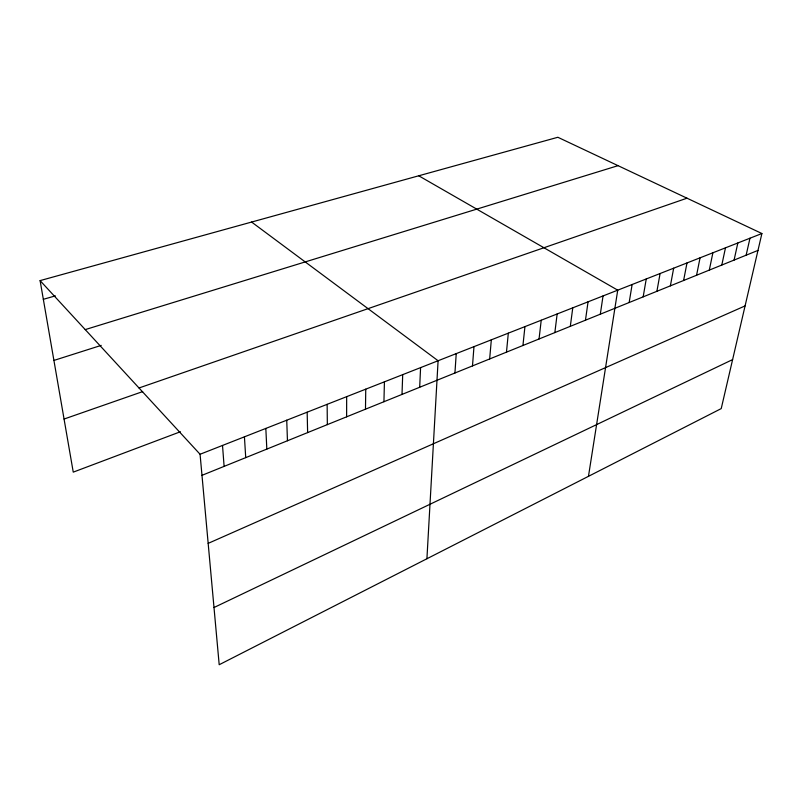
<?xml version="1.0" encoding="UTF-8"?>
<svg xmlns="http://www.w3.org/2000/svg" width="802" height="802" viewBox="0 0 802 802"><rect width="100%" height="100%" fill="white"/><g stroke="black" fill="none" stroke-linecap="round" stroke-linejoin="round"><path stroke-width="1.2" d="M346.624 416.829L346.664 396.669M365.481 409.2L365.752 389.17M383.937 401.732L384.429 381.832M402.002 394.424L402.704 374.654M419.687 387.276L420.589 367.627M426.915 558.753L438.092 360.75L251.607 222.054M454.935 373.01L456.228 353.622M472.488 365.912L473.972 346.644M489.661 358.965L491.325 339.827M506.473 352.158L508.318 333.161M522.934 345.502L524.939 326.625M539.054 338.985L541.22 320.229M554.844 332.589L557.149 313.963M570.312 326.334L572.768 307.838M585.47 320.209L588.056 301.823M600.317 314.194L603.044 295.938M588.467 476.328L617.73 290.164L418.744 175.788M629.159 302.524L632.136 284.51M643.164 296.86L646.252 278.966M656.898 291.306L660.096 273.522M670.372 285.863L673.67 268.189M683.595 280.51L686.993 262.956M696.567 275.266L700.066 257.813M709.299 270.114L712.888 252.78M721.8 265.051L725.479 247.828M734.081 260.089L737.84 242.976M746.131 255.206L749.98 238.204M761.9 233.522L721.229 408.599L219.197 664.728L200.069 454.263L40.1 280.61L557.851 137.272L761.9 233.522L200.069 454.263M213.994 607.525L732.607 359.597M208.169 543.375L745.078 305.913M201.984 475.335L757.97 250.414M180.41 431.747L73.253 472.137L40.1 280.61M64.06 419.045L142.666 391.617M139.007 387.978L686.993 198.194M53.914 360.429L101.222 345.381M85.233 329.602L618.031 165.663M43.338 299.316L55.368 295.878M222.515 445.451L224.109 466.383M244.43 436.839L245.723 457.641M265.833 428.428L266.825 449.11M286.735 420.218L287.457 440.759M307.166 412.188L307.627 432.599M327.136 404.338L327.346 424.629"/></g></svg>
